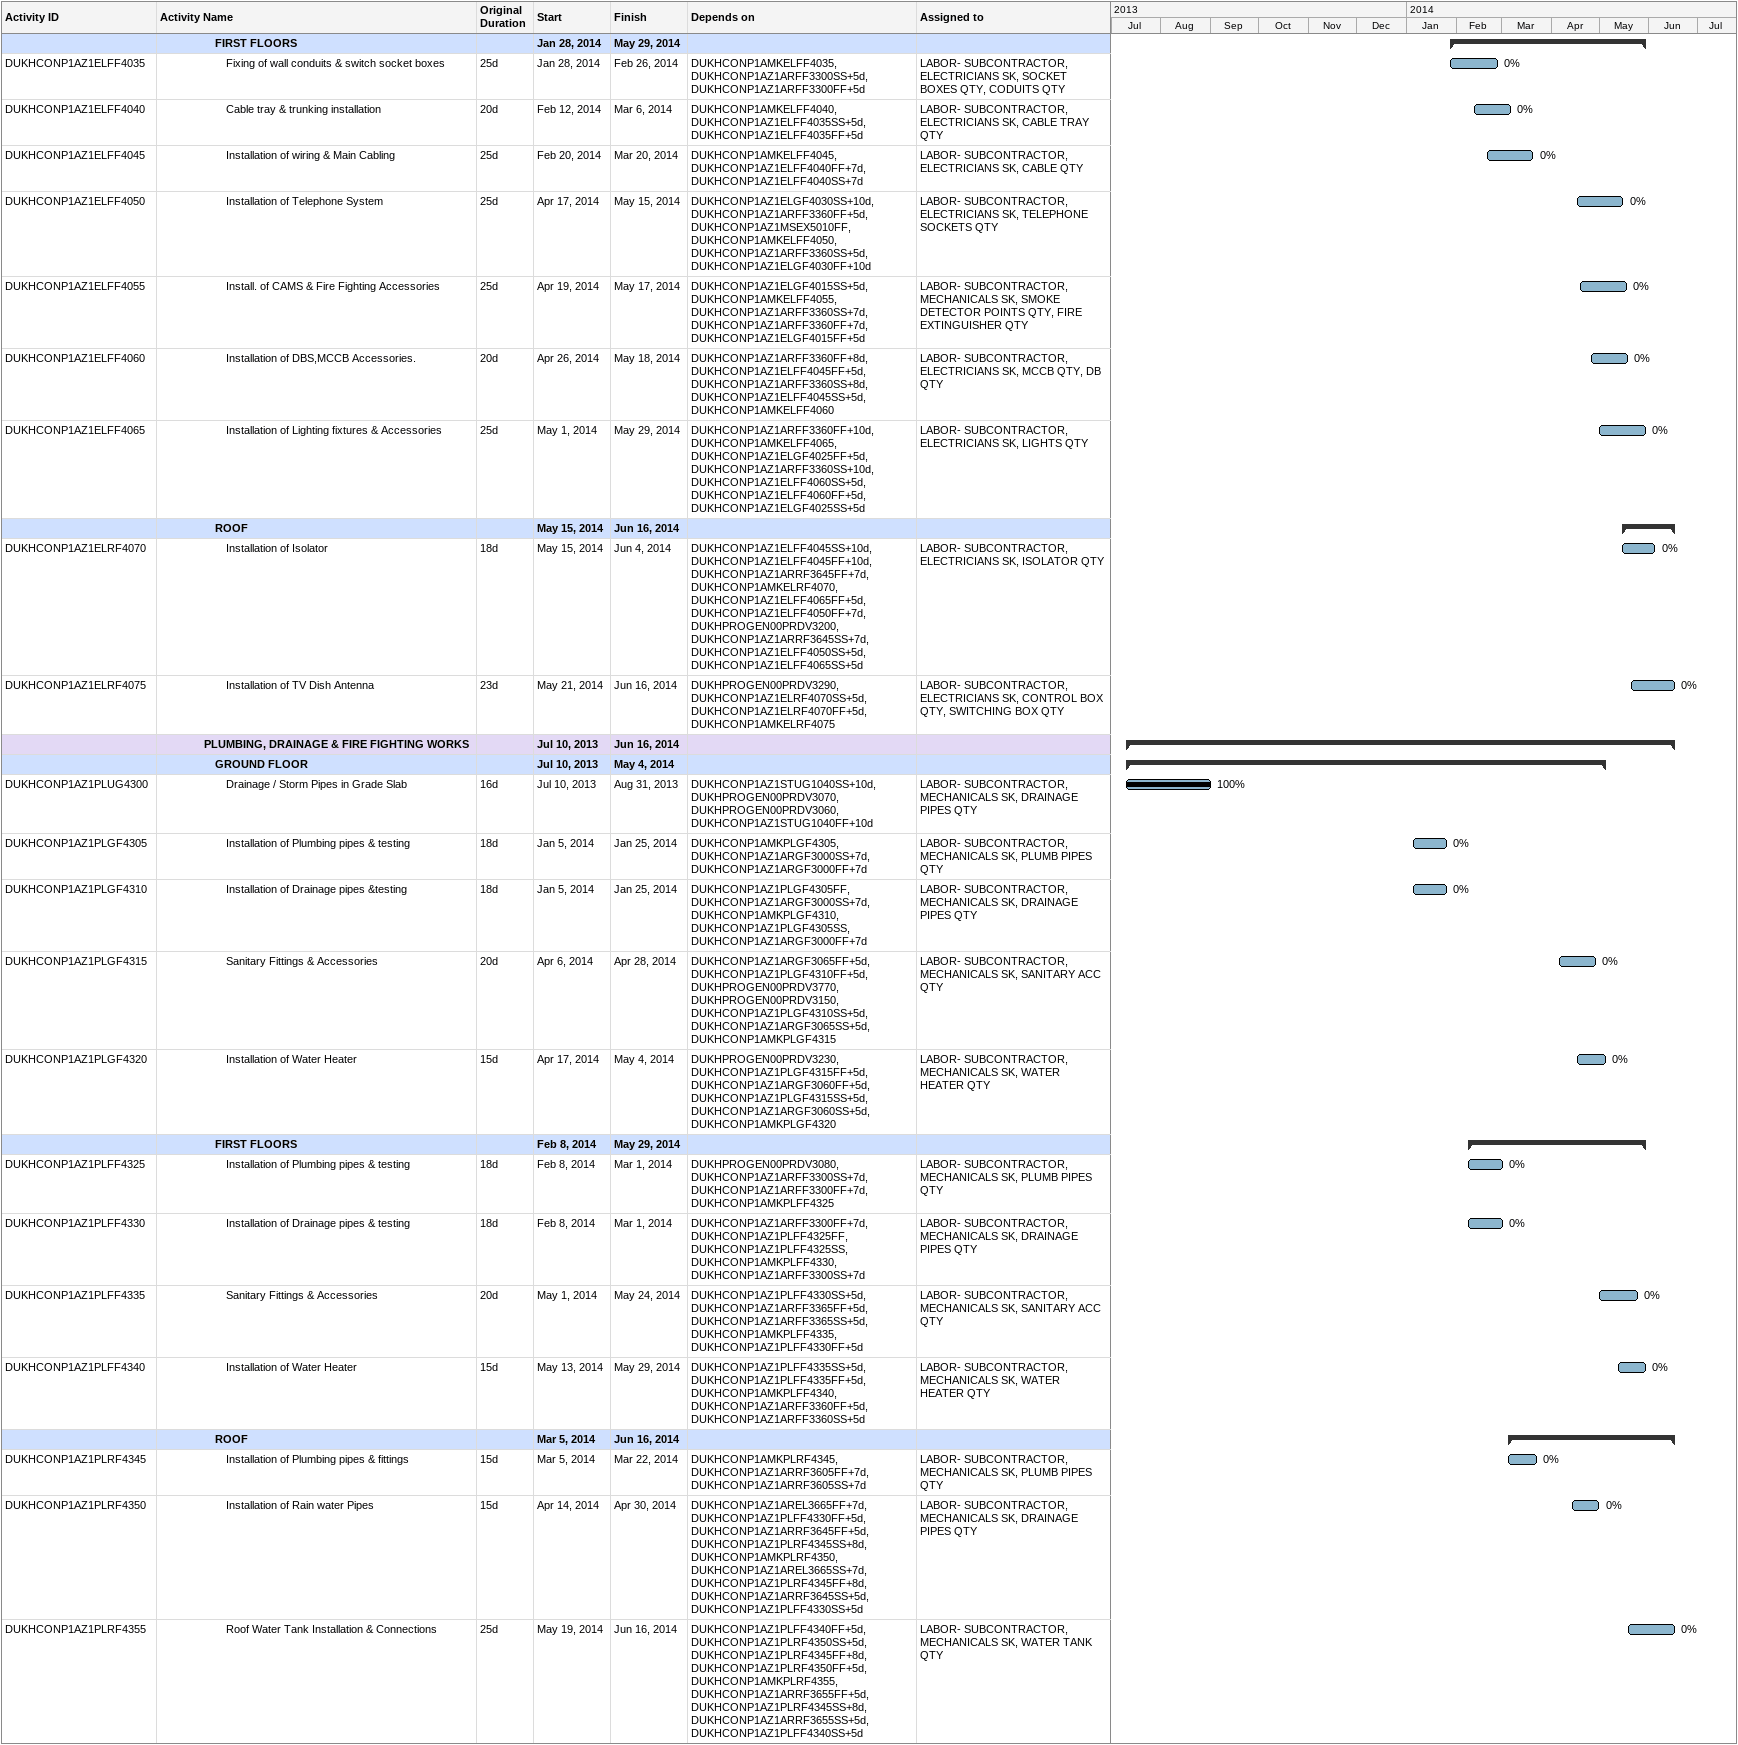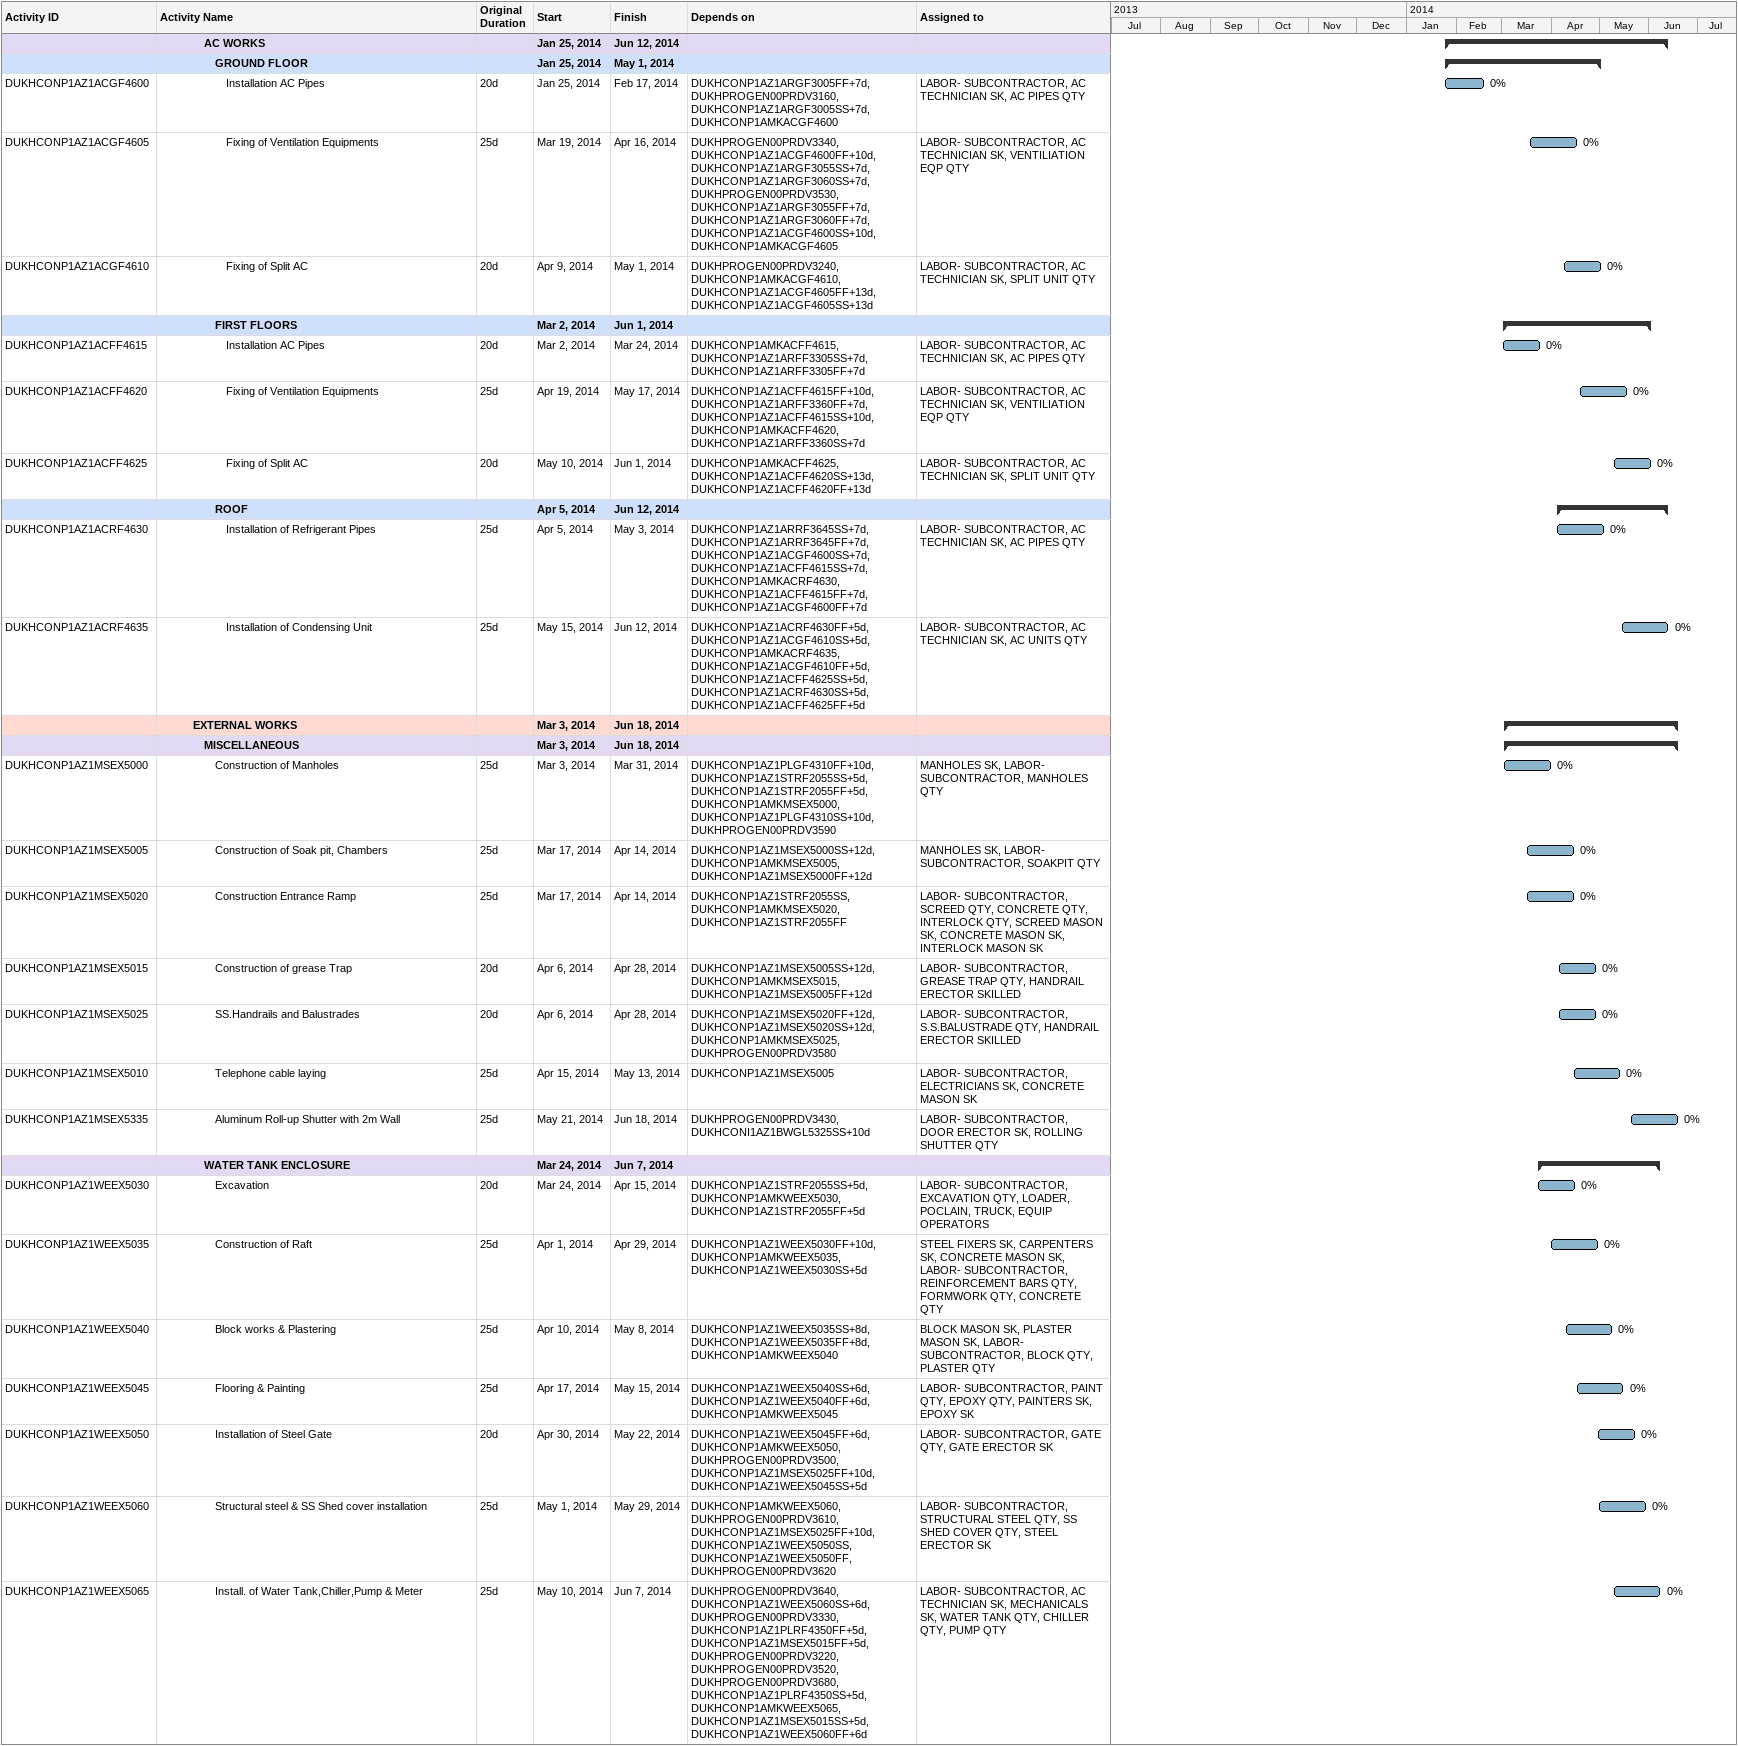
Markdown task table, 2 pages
| ID | Level | Task | Original duration | Start | Finish | Predecessors | Resources | % complete |
|---|---|---|---|---|---|---|---|---|
|  | 6 | **FIRST FLOORS** |  | 2014-01-28 | 2014-05-29 |  |  |  |
| DUKHCONP1AZ1ELFF4035 | 7 | Fixing of wall conduits & switch socket boxes | 25d | 2014-01-28 | 2014-02-26 | DUKHCONP1AMKELFF4035, DUKHCONP1AZ1ARFF3300SS+5d, DUKHCONP1AZ1ARFF3300FF+5d | LABOR- SUBCONTRACTOR, ELECTRICIANS SK, SOCKET BOXES QTY, CODUITS QTY | 0 |
| DUKHCONP1AZ1ELFF4040 | 7 | Cable tray & trunking installation | 20d | 2014-02-12 | 2014-03-06 | DUKHCONP1AMKELFF4040, DUKHCONP1AZ1ELFF4035SS+5d, DUKHCONP1AZ1ELFF4035FF+5d | LABOR- SUBCONTRACTOR, ELECTRICIANS SK, CABLE TRAY QTY | 0 |
| DUKHCONP1AZ1ELFF4045 | 7 | Installation of wiring & Main Cabling | 25d | 2014-02-20 | 2014-03-20 | DUKHCONP1AMKELFF4045, DUKHCONP1AZ1ELFF4040FF+7d, DUKHCONP1AZ1ELFF4040SS+7d | LABOR- SUBCONTRACTOR, ELECTRICIANS SK, CABLE QTY | 0 |
| DUKHCONP1AZ1ELFF4050 | 7 | Installation of Telephone System | 25d | 2014-04-17 | 2014-05-15 | DUKHCONP1AZ1ELGF4030SS+10d, DUKHCONP1AZ1ARFF3360FF+5d, DUKHCONP1AZ1MSEX5010FF, DUKHCONP1AMKELFF4050, DUKHCONP1AZ1ARFF3360SS+5d, DUKHCONP1AZ1ELGF4030FF+10d | LABOR- SUBCONTRACTOR, ELECTRICIANS SK, TELEPHONE SOCKETS QTY | 0 |
| DUKHCONP1AZ1ELFF4055 | 7 | Install. of CAMS & Fire Fighting Accessories | 25d | 2014-04-19 | 2014-05-17 | DUKHCONP1AZ1ELGF4015SS+5d, DUKHCONP1AMKELFF4055, DUKHCONP1AZ1ARFF3360SS+7d, DUKHCONP1AZ1ARFF3360FF+7d, DUKHCONP1AZ1ELGF4015FF+5d | LABOR- SUBCONTRACTOR, MECHANICALS SK, SMOKE DETECTOR POINTS QTY, FIRE EXTINGUISHER QTY | 0 |
| DUKHCONP1AZ1ELFF4060 | 7 | Installation of DBS,MCCB Accessories. | 20d | 2014-04-26 | 2014-05-18 | DUKHCONP1AZ1ARFF3360FF+8d, DUKHCONP1AZ1ELFF4045FF+5d, DUKHCONP1AZ1ARFF3360SS+8d, DUKHCONP1AZ1ELFF4045SS+5d, DUKHCONP1AMKELFF4060 | LABOR- SUBCONTRACTOR, ELECTRICIANS SK, MCCB QTY, DB QTY | 0 |
| DUKHCONP1AZ1ELFF4065 | 7 | Installation of Lighting fixtures & Accessories | 25d | 2014-05-01 | 2014-05-29 | DUKHCONP1AZ1ARFF3360FF+10d, DUKHCONP1AMKELFF4065, DUKHCONP1AZ1ELGF4025FF+5d, DUKHCONP1AZ1ARFF3360SS+10d, DUKHCONP1AZ1ELFF4060SS+5d, DUKHCONP1AZ1ELFF4060FF+5d, DUKHCONP1AZ1ELGF4025SS+5d | LABOR- SUBCONTRACTOR, ELECTRICIANS SK, LIGHTS QTY | 0 |
|  | 6 | **ROOF** |  | 2014-05-15 | 2014-06-16 |  |  |  |
| DUKHCONP1AZ1ELRF4070 | 7 | Installation of Isolator | 18d | 2014-05-15 | 2014-06-04 | DUKHCONP1AZ1ELFF4045SS+10d, DUKHCONP1AZ1ELFF4045FF+10d, DUKHCONP1AZ1ARRF3645FF+7d, DUKHCONP1AMKELRF4070, DUKHCONP1AZ1ELFF4065FF+5d, DUKHCONP1AZ1ELFF4050FF+7d, DUKHPROGEN00PRDV3200, DUKHCONP1AZ1ARRF3645SS+7d, DUKHCONP1AZ1ELFF4050SS+5d, DUKHCONP1AZ1ELFF4065SS+5d | LABOR- SUBCONTRACTOR, ELECTRICIANS SK, ISOLATOR QTY | 0 |
| DUKHCONP1AZ1ELRF4075 | 7 | Installation of TV Dish Antenna | 23d | 2014-05-21 | 2014-06-16 | DUKHPROGEN00PRDV3290, DUKHCONP1AZ1ELRF4070SS+5d, DUKHCONP1AZ1ELRF4070FF+5d, DUKHCONP1AMKELRF4075 | LABOR- SUBCONTRACTOR, ELECTRICIANS SK, CONTROL BOX QTY, SWITCHING BOX QTY | 0 |
|  | 5 | **PLUMBING, DRAINAGE & FIRE FIGHTING WORKS** |  | 2013-07-10 | 2014-06-16 |  |  |  |
|  | 6 | **GROUND FLOOR** |  | 2013-07-10 | 2014-05-04 |  |  |  |
| DUKHCONP1AZ1PLUG4300 | 7 | Drainage / Storm Pipes in Grade Slab | 16d | 2013-07-10 | 2013-08-31 | DUKHCONP1AZ1STUG1040SS+10d, DUKHPROGEN00PRDV3070, DUKHPROGEN00PRDV3060, DUKHCONP1AZ1STUG1040FF+10d | LABOR- SUBCONTRACTOR, MECHANICALS SK, DRAINAGE PIPES QTY | 100 |
| DUKHCONP1AZ1PLGF4305 | 7 | Installation of Plumbing pipes & testing | 18d | 2014-01-05 | 2014-01-25 | DUKHCONP1AMKPLGF4305, DUKHCONP1AZ1ARGF3000SS+7d, DUKHCONP1AZ1ARGF3000FF+7d | LABOR- SUBCONTRACTOR, MECHANICALS SK, PLUMB PIPES QTY | 0 |
| DUKHCONP1AZ1PLGF4310 | 7 | Installation of Drainage pipes &testing | 18d | 2014-01-05 | 2014-01-25 | DUKHCONP1AZ1PLGF4305FF, DUKHCONP1AZ1ARGF3000SS+7d, DUKHCONP1AMKPLGF4310, DUKHCONP1AZ1PLGF4305SS, DUKHCONP1AZ1ARGF3000FF+7d | LABOR- SUBCONTRACTOR, MECHANICALS SK, DRAINAGE PIPES QTY | 0 |
| DUKHCONP1AZ1PLGF4315 | 7 | Sanitary Fittings & Accessories | 20d | 2014-04-06 | 2014-04-28 | DUKHCONP1AZ1ARGF3065FF+5d, DUKHCONP1AZ1PLGF4310FF+5d, DUKHPROGEN00PRDV3770, DUKHPROGEN00PRDV3150, DUKHCONP1AZ1PLGF4310SS+5d, DUKHCONP1AZ1ARGF3065SS+5d, DUKHCONP1AMKPLGF4315 | LABOR- SUBCONTRACTOR, MECHANICALS SK, SANITARY ACC QTY | 0 |
| DUKHCONP1AZ1PLGF4320 | 7 | Installation of Water Heater | 15d | 2014-04-17 | 2014-05-04 | DUKHPROGEN00PRDV3230, DUKHCONP1AZ1PLGF4315FF+5d, DUKHCONP1AZ1ARGF3060FF+5d, DUKHCONP1AZ1PLGF4315SS+5d, DUKHCONP1AZ1ARGF3060SS+5d, DUKHCONP1AMKPLGF4320 | LABOR- SUBCONTRACTOR, MECHANICALS SK, WATER HEATER QTY | 0 |
|  | 6 | **FIRST FLOORS** |  | 2014-02-08 | 2014-05-29 |  |  |  |
| DUKHCONP1AZ1PLFF4325 | 7 | Installation of Plumbing pipes & testing | 18d | 2014-02-08 | 2014-03-01 | DUKHPROGEN00PRDV3080, DUKHCONP1AZ1ARFF3300SS+7d, DUKHCONP1AZ1ARFF3300FF+7d, DUKHCONP1AMKPLFF4325 | LABOR- SUBCONTRACTOR, MECHANICALS SK, PLUMB PIPES QTY | 0 |
| DUKHCONP1AZ1PLFF4330 | 7 | Installation of Drainage pipes & testing | 18d | 2014-02-08 | 2014-03-01 | DUKHCONP1AZ1ARFF3300FF+7d, DUKHCONP1AZ1PLFF4325FF, DUKHCONP1AZ1PLFF4325SS, DUKHCONP1AMKPLFF4330, DUKHCONP1AZ1ARFF3300SS+7d | LABOR- SUBCONTRACTOR, MECHANICALS SK, DRAINAGE PIPES QTY | 0 |
| DUKHCONP1AZ1PLFF4335 | 7 | Sanitary Fittings & Accessories | 20d | 2014-05-01 | 2014-05-24 | DUKHCONP1AZ1PLFF4330SS+5d, DUKHCONP1AZ1ARFF3365FF+5d, DUKHCONP1AZ1ARFF3365SS+5d, DUKHCONP1AMKPLFF4335, DUKHCONP1AZ1PLFF4330FF+5d | LABOR- SUBCONTRACTOR, MECHANICALS SK, SANITARY ACC QTY | 0 |
| DUKHCONP1AZ1PLFF4340 | 7 | Installation of Water Heater | 15d | 2014-05-13 | 2014-05-29 | DUKHCONP1AZ1PLFF4335SS+5d, DUKHCONP1AZ1PLFF4335FF+5d, DUKHCONP1AMKPLFF4340, DUKHCONP1AZ1ARFF3360FF+5d, DUKHCONP1AZ1ARFF3360SS+5d | LABOR- SUBCONTRACTOR, MECHANICALS SK, WATER HEATER QTY | 0 |
|  | 6 | **ROOF** |  | 2014-03-05 | 2014-06-16 |  |  |  |
| DUKHCONP1AZ1PLRF4345 | 7 | Installation of Plumbing pipes & fittings | 15d | 2014-03-05 | 2014-03-22 | DUKHCONP1AMKPLRF4345, DUKHCONP1AZ1ARRF3605FF+7d, DUKHCONP1AZ1ARRF3605SS+7d | LABOR- SUBCONTRACTOR, MECHANICALS SK, PLUMB PIPES QTY | 0 |
| DUKHCONP1AZ1PLRF4350 | 7 | Installation of Rain water Pipes | 15d | 2014-04-14 | 2014-04-30 | DUKHCONP1AZ1AREL3665FF+7d, DUKHCONP1AZ1PLFF4330FF+5d, DUKHCONP1AZ1ARRF3645FF+5d, DUKHCONP1AZ1PLRF4345SS+8d, DUKHCONP1AMKPLRF4350, DUKHCONP1AZ1AREL3665SS+7d, DUKHCONP1AZ1PLRF4345FF+8d, DUKHCONP1AZ1ARRF3645SS+5d, DUKHCONP1AZ1PLFF4330SS+5d | LABOR- SUBCONTRACTOR, MECHANICALS SK, DRAINAGE PIPES QTY | 0 |
| DUKHCONP1AZ1PLRF4355 | 7 | Roof Water Tank Installation & Connections | 25d | 2014-05-19 | 2014-06-16 | DUKHCONP1AZ1PLFF4340FF+5d, DUKHCONP1AZ1PLRF4350SS+5d, DUKHCONP1AZ1PLRF4345FF+8d, DUKHCONP1AZ1PLRF4350FF+5d, DUKHCONP1AMKPLRF4355, DUKHCONP1AZ1ARRF3655FF+5d, DUKHCONP1AZ1PLRF4345SS+8d, DUKHCONP1AZ1ARRF3655SS+5d, DUKHCONP1AZ1PLFF4340SS+5d | LABOR- SUBCONTRACTOR, MECHANICALS SK, WATER TANK QTY | 0 |
|  | 5 | **AC WORKS** |  | 2014-01-25 | 2014-06-12 |  |  |  |
|  | 6 | **GROUND FLOOR** |  | 2014-01-25 | 2014-05-01 |  |  |  |
| DUKHCONP1AZ1ACGF4600 | 7 | Installation AC Pipes | 20d | 2014-01-25 | 2014-02-17 | DUKHCONP1AZ1ARGF3005FF+7d, DUKHPROGEN00PRDV3160, DUKHCONP1AZ1ARGF3005SS+7d, DUKHCONP1AMKACGF4600 | LABOR- SUBCONTRACTOR, AC TECHNICIAN SK, AC PIPES QTY | 0 |
| DUKHCONP1AZ1ACGF4605 | 7 | Fixing of Ventilation Equipments | 25d | 2014-03-19 | 2014-04-16 | DUKHPROGEN00PRDV3340, DUKHCONP1AZ1ACGF4600FF+10d, DUKHCONP1AZ1ARGF3055SS+7d, DUKHCONP1AZ1ARGF3060SS+7d, DUKHPROGEN00PRDV3530, DUKHCONP1AZ1ARGF3055FF+7d, DUKHCONP1AZ1ARGF3060FF+7d, DUKHCONP1AZ1ACGF4600SS+10d, DUKHCONP1AMKACGF4605 | LABOR- SUBCONTRACTOR, AC TECHNICIAN SK, VENTILIATION EQP QTY | 0 |
| DUKHCONP1AZ1ACGF4610 | 7 | Fixing of Split AC | 20d | 2014-04-09 | 2014-05-01 | DUKHPROGEN00PRDV3240, DUKHCONP1AMKACGF4610, DUKHCONP1AZ1ACGF4605FF+13d, DUKHCONP1AZ1ACGF4605SS+13d | LABOR- SUBCONTRACTOR, AC TECHNICIAN SK, SPLIT UNIT QTY | 0 |
|  | 6 | **FIRST FLOORS** |  | 2014-03-02 | 2014-06-01 |  |  |  |
| DUKHCONP1AZ1ACFF4615 | 7 | Installation AC Pipes | 20d | 2014-03-02 | 2014-03-24 | DUKHCONP1AMKACFF4615, DUKHCONP1AZ1ARFF3305SS+7d, DUKHCONP1AZ1ARFF3305FF+7d | LABOR- SUBCONTRACTOR, AC TECHNICIAN SK, AC PIPES QTY | 0 |
| DUKHCONP1AZ1ACFF4620 | 7 | Fixing of Ventilation Equipments | 25d | 2014-04-19 | 2014-05-17 | DUKHCONP1AZ1ACFF4615FF+10d, DUKHCONP1AZ1ARFF3360FF+7d, DUKHCONP1AZ1ACFF4615SS+10d, DUKHCONP1AMKACFF4620, DUKHCONP1AZ1ARFF3360SS+7d | LABOR- SUBCONTRACTOR, AC TECHNICIAN SK, VENTILIATION EQP QTY | 0 |
| DUKHCONP1AZ1ACFF4625 | 7 | Fixing of Split AC | 20d | 2014-05-10 | 2014-06-01 | DUKHCONP1AMKACFF4625, DUKHCONP1AZ1ACFF4620SS+13d, DUKHCONP1AZ1ACFF4620FF+13d | LABOR- SUBCONTRACTOR, AC TECHNICIAN SK, SPLIT UNIT QTY | 0 |
|  | 6 | **ROOF** |  | 2014-04-05 | 2014-06-12 |  |  |  |
| DUKHCONP1AZ1ACRF4630 | 7 | Installation of Refrigerant Pipes | 25d | 2014-04-05 | 2014-05-03 | DUKHCONP1AZ1ARRF3645SS+7d, DUKHCONP1AZ1ARRF3645FF+7d, DUKHCONP1AZ1ACGF4600SS+7d, DUKHCONP1AZ1ACFF4615SS+7d, DUKHCONP1AMKACRF4630, DUKHCONP1AZ1ACFF4615FF+7d, DUKHCONP1AZ1ACGF4600FF+7d | LABOR- SUBCONTRACTOR, AC TECHNICIAN SK, AC PIPES QTY | 0 |
| DUKHCONP1AZ1ACRF4635 | 7 | Installation of Condensing Unit | 25d | 2014-05-15 | 2014-06-12 | DUKHCONP1AZ1ACRF4630FF+5d, DUKHCONP1AZ1ACGF4610SS+5d, DUKHCONP1AMKACRF4635, DUKHCONP1AZ1ACGF4610FF+5d, DUKHCONP1AZ1ACFF4625SS+5d, DUKHCONP1AZ1ACRF4630SS+5d, DUKHCONP1AZ1ACFF4625FF+5d | LABOR- SUBCONTRACTOR, AC TECHNICIAN SK, AC UNITS QTY | 0 |
|  | 4 | **EXTERNAL WORKS** |  | 2014-03-03 | 2014-06-18 |  |  |  |
|  | 5 | **MISCELLANEOUS** |  | 2014-03-03 | 2014-06-18 |  |  |  |
| DUKHCONP1AZ1MSEX5000 | 6 | Construction of Manholes | 25d | 2014-03-03 | 2014-03-31 | DUKHCONP1AZ1PLGF4310FF+10d, DUKHCONP1AZ1STRF2055SS+5d, DUKHCONP1AZ1STRF2055FF+5d, DUKHCONP1AMKMSEX5000, DUKHCONP1AZ1PLGF4310SS+10d, DUKHPROGEN00PRDV3590 | MANHOLES SK, LABOR- SUBCONTRACTOR, MANHOLES QTY | 0 |
| DUKHCONP1AZ1MSEX5005 | 6 | Construction of Soak pit, Chambers | 25d | 2014-03-17 | 2014-04-14 | DUKHCONP1AZ1MSEX5000SS+12d, DUKHCONP1AMKMSEX5005, DUKHCONP1AZ1MSEX5000FF+12d | MANHOLES SK, LABOR- SUBCONTRACTOR, SOAKPIT QTY | 0 |
| DUKHCONP1AZ1MSEX5020 | 6 | Construction Entrance Ramp | 25d | 2014-03-17 | 2014-04-14 | DUKHCONP1AZ1STRF2055SS, DUKHCONP1AMKMSEX5020, DUKHCONP1AZ1STRF2055FF | LABOR- SUBCONTRACTOR, SCREED QTY, CONCRETE QTY, INTERLOCK QTY, SCREED MASON SK, CONCRETE MASON SK, INTERLOCK MASON SK | 0 |
| DUKHCONP1AZ1MSEX5015 | 6 | Construction of grease Trap | 20d | 2014-04-06 | 2014-04-28 | DUKHCONP1AZ1MSEX5005SS+12d, DUKHCONP1AMKMSEX5015, DUKHCONP1AZ1MSEX5005FF+12d | LABOR- SUBCONTRACTOR, GREASE TRAP QTY, HANDRAIL ERECTOR SKILLED | 0 |
| DUKHCONP1AZ1MSEX5025 | 6 | SS.Handrails and Balustrades | 20d | 2014-04-06 | 2014-04-28 | DUKHCONP1AZ1MSEX5020FF+12d, DUKHCONP1AZ1MSEX5020SS+12d, DUKHCONP1AMKMSEX5025, DUKHPROGEN00PRDV3580 | LABOR- SUBCONTRACTOR, S.S.BALUSTRADE QTY, HANDRAIL ERECTOR SKILLED | 0 |
| DUKHCONP1AZ1MSEX5010 | 6 | Telephone cable laying | 25d | 2014-04-15 | 2014-05-13 | DUKHCONP1AZ1MSEX5005 | LABOR- SUBCONTRACTOR, ELECTRICIANS SK, CONCRETE MASON SK | 0 |
| DUKHCONP1AZ1MSEX5335 | 6 | Aluminum Roll-up Shutter with 2m Wall | 25d | 2014-05-21 | 2014-06-18 | DUKHPROGEN00PRDV3430, DUKHCONI1AZ1BWGL5325SS+10d | LABOR- SUBCONTRACTOR, DOOR ERECTOR SK, ROLLING SHUTTER QTY | 0 |
|  | 5 | **WATER TANK ENCLOSURE** |  | 2014-03-24 | 2014-06-07 |  |  |  |
| DUKHCONP1AZ1WEEX5030 | 6 | Excavation | 20d | 2014-03-24 | 2014-04-15 | DUKHCONP1AZ1STRF2055SS+5d, DUKHCONP1AMKWEEX5030, DUKHCONP1AZ1STRF2055FF+5d | LABOR- SUBCONTRACTOR, EXCAVATION QTY, LOADER, POCLAIN, TRUCK, EQUIP OPERATORS | 0 |
| DUKHCONP1AZ1WEEX5035 | 6 | Construction of Raft | 25d | 2014-04-01 | 2014-04-29 | DUKHCONP1AZ1WEEX5030FF+10d, DUKHCONP1AMKWEEX5035, DUKHCONP1AZ1WEEX5030SS+5d | STEEL FIXERS SK, CARPENTERS SK, CONCRETE MASON SK, LABOR- SUBCONTRACTOR, REINFORCEMENT BARS QTY, FORMWORK QTY, CONCRETE QTY | 0 |
| DUKHCONP1AZ1WEEX5040 | 6 | Block works & Plastering | 25d | 2014-04-10 | 2014-05-08 | DUKHCONP1AZ1WEEX5035SS+8d, DUKHCONP1AZ1WEEX5035FF+8d, DUKHCONP1AMKWEEX5040 | BLOCK MASON SK, PLASTER MASON SK, LABOR- SUBCONTRACTOR, BLOCK QTY, PLASTER QTY | 0 |
| DUKHCONP1AZ1WEEX5045 | 6 | Flooring & Painting | 25d | 2014-04-17 | 2014-05-15 | DUKHCONP1AZ1WEEX5040SS+6d, DUKHCONP1AZ1WEEX5040FF+6d, DUKHCONP1AMKWEEX5045 | LABOR- SUBCONTRACTOR, PAINT QTY, EPOXY QTY, PAINTERS SK, EPOXY SK | 0 |
| DUKHCONP1AZ1WEEX5050 | 6 | Installation of Steel Gate | 20d | 2014-04-30 | 2014-05-22 | DUKHCONP1AZ1WEEX5045FF+6d, DUKHCONP1AMKWEEX5050, DUKHPROGEN00PRDV3500, DUKHCONP1AZ1MSEX5025FF+10d, DUKHCONP1AZ1WEEX5045SS+5d | LABOR- SUBCONTRACTOR, GATE QTY, GATE ERECTOR SK | 0 |
| DUKHCONP1AZ1WEEX5060 | 6 | Structural steel & SS Shed cover installation | 25d | 2014-05-01 | 2014-05-29 | DUKHCONP1AMKWEEX5060, DUKHPROGEN00PRDV3610, DUKHCONP1AZ1MSEX5025FF+10d, DUKHCONP1AZ1WEEX5050SS, DUKHCONP1AZ1WEEX5050FF, DUKHPROGEN00PRDV3620 | LABOR- SUBCONTRACTOR, STRUCTURAL STEEL QTY, SS SHED COVER QTY, STEEL ERECTOR SK | 0 |
| DUKHCONP1AZ1WEEX5065 | 6 | Install. of Water Tank,Chiller,Pump & Meter | 25d | 2014-05-10 | 2014-06-07 | DUKHPROGEN00PRDV3640, DUKHCONP1AZ1WEEX5060SS+6d, DUKHPROGEN00PRDV3330, DUKHCONP1AZ1PLRF4350FF+5d, DUKHCONP1AZ1MSEX5015FF+5d, DUKHPROGEN00PRDV3220, DUKHPROGEN00PRDV3520, DUKHPROGEN00PRDV3680, DUKHCONP1AZ1PLRF4350SS+5d, DUKHCONP1AMKWEEX5065, DUKHCONP1AZ1MSEX5015SS+5d, DUKHCONP1AZ1WEEX5060FF+6d | LABOR- SUBCONTRACTOR, AC TECHNICIAN SK, MECHANICALS SK, WATER TANK QTY, CHILLER QTY, PUMP QTY | 0 |
